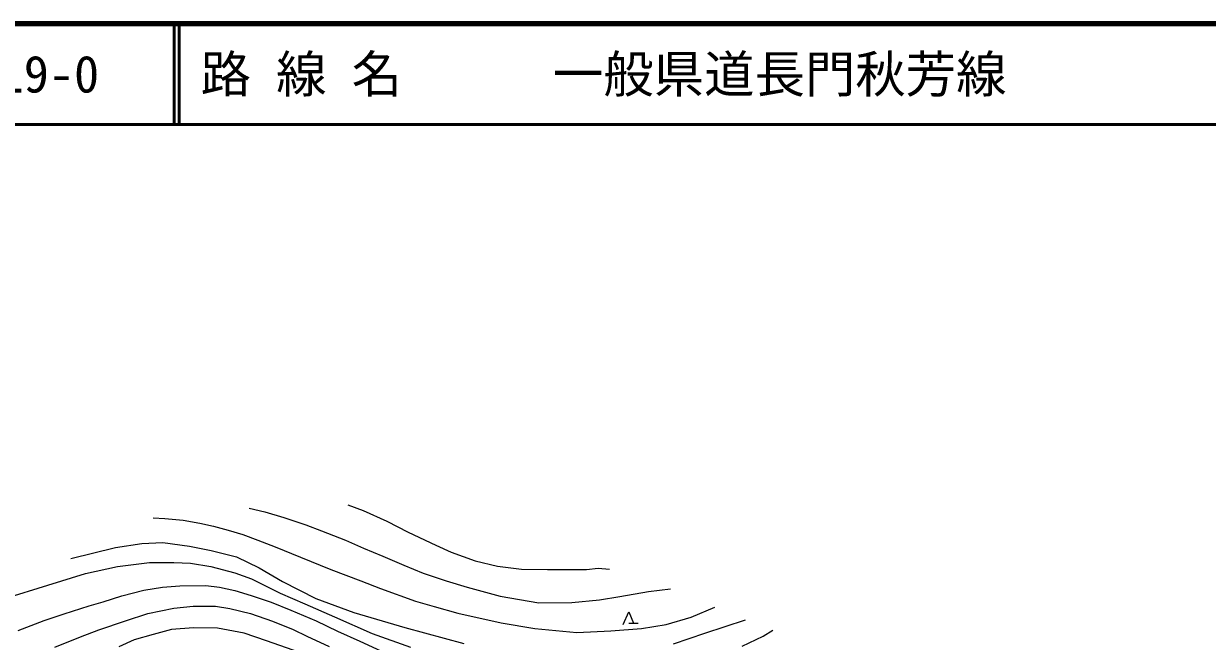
# Model space of a CAD drawing. Units: millimetres, scale not verified. Extents: x 40000 to 680000, y 20000 to 380000.
# Drawn here: x 162830 to 280258, y 318712 to 380000 of the extents above; entities that cross this region are included whole.
import ezdxf
from ezdxf.enums import TextEntityAlignment as Align

# ---------------------------------------------------------------- set-up
doc = ezdxf.new("R2010")
doc.units = ezdxf.units.MM
doc.header["$LTSCALE"] = 1000
for name, color, linetype, lineweight in [('M-TTL', 2, 'Continuous', 140), ('M-TTL-LINE', 7, 'Continuous', 50), ('M-TTL-TXT', 7, 'Continuous', 13), ('M-WORK', 1, 'Continuous', 13)]:
    doc.layers.add(name, color=color, linetype=linetype, lineweight=lineweight)
doc.styles.add('ＭＳ ゴシック', font='')
doc.styles.get('ＭＳ ゴシック').set_extended_font_data('MS Gothic')

msp = doc.modelspace()

# ---------------------------------------------------------------- linework, layer by layer
at = {"layer": 'M-TTL'}
msp.add_line((680000, 380000), (40000, 380000), dxfattribs=at)
at = {"layer": 'M-TTL-LINE'}
for p, q in [((177750, 380000), (177750, 370000)), ((178250, 380000), (178250, 370000)), ((40000, 370000), (680000, 370000))]:
    msp.add_line(p, q, dxfattribs=at)
at = {"layer": 'M-WORK'}
for p, q in [((185185, 331939), (186765, 331565)), ((186765, 331565), (188633, 331015)), ((194983, 332244), (196506, 331694)), ((196506, 331694), (198873, 330629)), ((175668, 330960), (176842, 330896)), ((176842, 330896), (178659, 330731)), ((178659, 330731), (180319, 330437)), ((180319, 330437), (181650, 330144)), ((181650, 330144), (183109, 329758)), ((188633, 331015), (190821, 330274)), ((190821, 330274), (192368, 329671)), ((198873, 330629), (200983, 329538)), ((183109, 329758), (184576, 329309)), ((184576, 329309), (186063, 328740)), ((192368, 329671), (194773, 328741)), ((200983, 329538), (203717, 328244)), ((167498, 326930), (171924, 328012)), ((171924, 328012), (174548, 328425)), ((174548, 328425), (176640, 328517)), ((176640, 328517), (179291, 328168)), ((179291, 328168), (181438, 327719)), ((181438, 327719), (183952, 327095)), ((186063, 328740), (187778, 328089)), ((187778, 328089), (190292, 327052)), ((194773, 328741), (196536, 327948)), ((196536, 327948), (198476, 327148)), ((203717, 328244), (205240, 327556)), ((172126, 326132), (175311, 326543)), ((175311, 326543), (177739, 326531)), ((177739, 326531), (179370, 326466)), ((179370, 326466), (181400, 326145)), ((183952, 327095), (186209, 326012)), ((190292, 327052), (193311, 325850)), ((198476, 327148), (200553, 326283)), ((205240, 327556), (207616, 326712)), ((207616, 326712), (209837, 326170)), ((165215, 324283), (168966, 325439)), ((168966, 325439), (172126, 326132)), ((181400, 326145), (183776, 325503)), ((183776, 325503), (185446, 324899)), ((186209, 326012), (188494, 324663)), ((193311, 325850), (196293, 324731)), ((200553, 326283), (202460, 325477)), ((202460, 325477), (204747, 324717)), ((209837, 326170), (212204, 325877)), ((212204, 325877), (214809, 325840)), ((214809, 325840), (218663, 325849)), ((218663, 325849), (219819, 325987)), ((219819, 325987), (220938, 325877)), ((160964, 322960), (165215, 324283)), ((176609, 324088), (178316, 324225)), ((178316, 324225), (180903, 324262)), ((180903, 324262), (182243, 324088)), ((185446, 324899), (188284, 323499)), ((188494, 324663), (191810, 322973)), ((196293, 324731), (198229, 323969)), ((204747, 324717), (206818, 324094)), ((170728, 322647), (172563, 323216)), ((172563, 323216), (174765, 323785)), ((174765, 323785), (176609, 324088)), ((182243, 324088), (183793, 323748)), ((183793, 323748), (185390, 323244)), ((185390, 323244), (187372, 322611)), ((188284, 323499), (190738, 322433)), ((191810, 322973), (195569, 321588)), ((198229, 323969), (201714, 322694)), ((206818, 324094), (210102, 323177)), ((210102, 323177), (213942, 322521)), ((219945, 322816), (221983, 323157)), ((221983, 323157), (224814, 323649)), ((224814, 323649), (226996, 323930)), ((166857, 321436), (169334, 322225)), ((169334, 322225), (170728, 322647)), ((175141, 321478), (177728, 321992)), ((177728, 321992), (179646, 322203)), ((179646, 322203), (181857, 322203)), ((181857, 322203), (183270, 321983)), ((183270, 321983), (185325, 321478)), ((187372, 322611), (189326, 321803)), ((189326, 321803), (191849, 320739)), ((190738, 322433), (193654, 321149)), ((201714, 322694), (203538, 322155)), ((203538, 322155), (205902, 321500)), ((213942, 322521), (217199, 322567)), ((217199, 322567), (219945, 322816)), ((229048, 321115), (231385, 322116)), ((162288, 319785), (164866, 320766)), ((164866, 320766), (166857, 321436)), ((170278, 319855), (172930, 320754)), ((172930, 320754), (175141, 321478)), ((185325, 321478), (187518, 320699)), ((187518, 320699), (189573, 319882)), ((191849, 320739), (193968, 319730)), ((193654, 321149), (197404, 319492)), ((195569, 321588), (200640, 320096)), ((205902, 321500), (210192, 320549)), ((222296, 320374), (222874, 321650)), ((222874, 321650), (223329, 320512)), ((226569, 320370), (229048, 321115)), ((230401, 319538), (234447, 320851)), ((168480, 319166), (170278, 319855)), ((177500, 319869), (175676, 319381)), ((179684, 320036), (177500, 319869)), ((182073, 320023), (179684, 320036)), ((184706, 319535), (182073, 320023)), ((186928, 318765), (184706, 319535)), ((189573, 319882), (190913, 319221)), ((193968, 319730), (196189, 318730)), ((197404, 319492), (201219, 318117)), ((200640, 320096), (206484, 318495)), ((210192, 320549), (213557, 319984)), ((213557, 319984), (217693, 319586)), ((217693, 319586), (221084, 319766)), ((221084, 319766), (224128, 319984)), ((222883, 320512), (223783, 320512)), ((224128, 319984), (226569, 320370)), ((227308, 318477), (230401, 319538)), ((236208, 319235), (237159, 319826)), ((165930, 318148), (168480, 319166)), ((173788, 318854), (172285, 318161)), ((175676, 319381), (173788, 318854)), ((190884, 317364), (186928, 318765)), ((190913, 319221), (193133, 318194)), ((196189, 318730), (198271, 317757)), ((234102, 318246), (236208, 319235))]:
    msp.add_line(p, q, dxfattribs=at)

# ---------------------------------------------------------------- texts
at = {"layer": 'M-TTL-TXT', "style": 'ＭＳ ゴシック'}
for s, p in [('図面コード      19-0', (120380, 375000)), ('路 線 名      一般県道長門秋芳線', (180380, 375000))]:
    msp.add_text(s, height=3666, dxfattribs=at).set_placement(p, align=Align.MIDDLE_LEFT)

doc.saveas('drawing.dxf')
